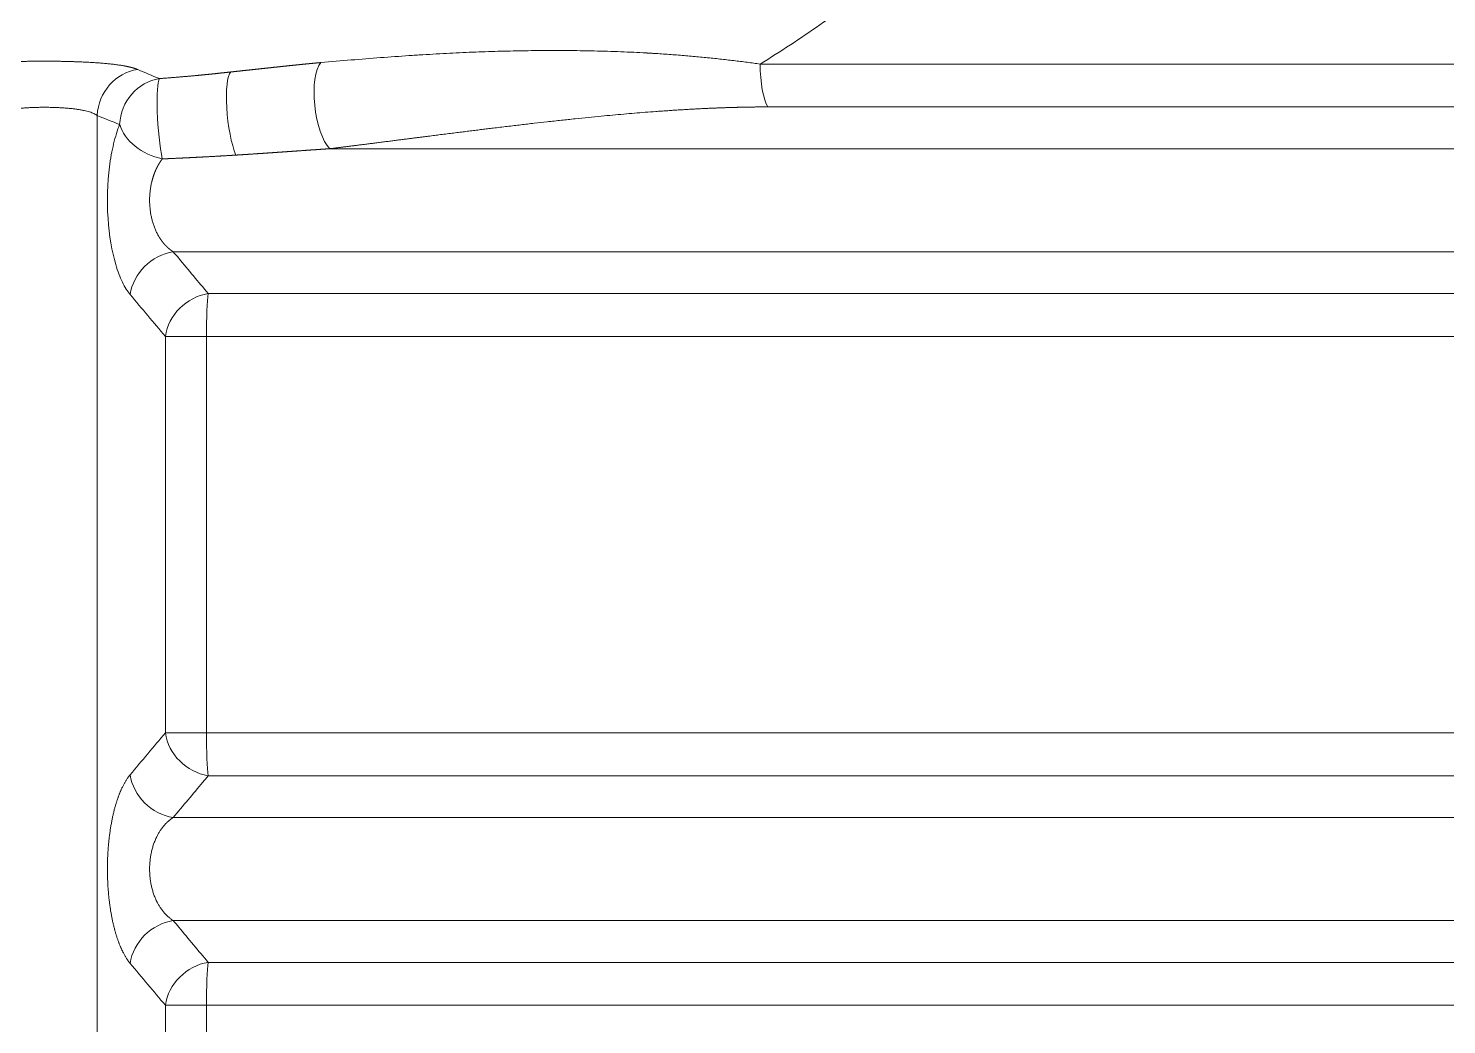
# Model space of a CAD drawing. Header units: millimetres. Extents: x 4664 to 8864, y -38 to 2932.
# Drawn here: x 8249.65 to 8289.19, y 1728.49 to 1756.27 of the extents above; entities that cross this region are included whole.
import ezdxf

# ---------------------------------------------------------------- set-up
doc = ezdxf.new("R2010")
doc.units = ezdxf.units.MM

msp = doc.modelspace()

# ---------------------------------------------------------------- linework, layer by layer
at = {"lineweight": 5}
for p, q in [((8307.049, 1755.274), (8270.05, 1755.274)), ((8270.267, 1754.08), (8306.637, 1754.08)), ((8251.568, 1724.447), (8251.568, 1753.84)), ((8258.049, 1752.914), (8309.972, 1752.914)), ((8253.688, 1750.041), (8309.972, 1750.041)), ((8306.637, 1748.876), (8254.662, 1748.876)), ((8253.468, 1747.682), (8307.049, 1747.682)), ((8253.468, 1747.682), (8253.468, 1736.626)), ((8254.613, 1736.626), (8254.613, 1747.682)), ((8253.468, 1736.626), (8307.049, 1736.626)), ((8254.662, 1735.431), (8306.637, 1735.431)), ((8253.688, 1734.266), (8309.972, 1734.266)), ((8253.688, 1731.393), (8309.972, 1731.393)), ((8306.637, 1730.228), (8254.662, 1730.228)), ((8307.049, 1729.033), (8253.468, 1729.033)), ((8253.468, 1729.033), (8253.468, 1727.335)), ((8254.613, 1727.335), (8254.613, 1729.033))]:
    msp.add_line(p, q, dxfattribs=at)
at = {"lineweight": 5, "extrusion": (0, 0, -1)}
for centre, major_axis, ratio, start_param, end_param in [((8258.105, 1754.109), (0.16, -1.296), 0.35862, 0.444825, 2.811339), ((8270.414, 1755.274), (0, 1.306), 0.278426, 3.557424, 4.712389), ((8252.795, 1753.84), (0.494, 1.209), 0.930648, 4.348997, 5.788724), ((8253.421, 1753.59), (0.477, 1.216), 0.931354, 4.362239, 5.786054), ((8253.421, 1753.59), (-0.095, 1.302), 0.121176, 3.893779, 6.107343), ((8255.488, 1753.784), (0.148, -1.298), 0.217615, 0.656995, 2.962729), ((8270.221, 1788.775), (44.076, 0), 0.874817, 1.992175, 2.007773), ((8253.421, 1753.59), (1.212, -0.485), 0.714518, 1.322736, 2.630801), ((8253.714, 1748.847), (1, 0.84), 0.87029, 3.909181, 5.323172), ((8254.695, 1747.682), (0.997, 0.843), 0.871092, 3.911974, 5.320246), ((8254.695, 1747.682), (0, 1.306), 0.063029, 4.712389, 5.867354), ((8254.695, 1736.626), (-0.997, 0.843), 0.871092, 4.104532, 5.512804), ((8254.695, 1736.626), (0, 1.306), 0.063029, 3.557424, 4.712389), ((8253.714, 1735.46), (-1, 0.84), 0.87029, 4.101606, 5.515597), ((8253.714, 1730.198), (-1, -0.84), 0.87029, 0.767588, 2.18158), ((8254.695, 1729.033), (-0.997, -0.843), 0.871092, 0.770381, 2.178653), ((8254.695, 1729.033), (0, 1.306), 0.063029, 4.712389, 5.867354)]:
    msp.add_ellipse(centre, major_axis=major_axis, ratio=ratio, start_param=start_param, end_param=end_param, dxfattribs=at)
at = {"lineweight": 5}
for points, degree, knots in [([(8270.05, 1755.274), (8270.617, 1755.626), (8271.173, 1755.991), (8272.264, 1756.748), (8272.8, 1757.141), (8273.85, 1757.953), (8274.365, 1758.373), (8275.122, 1759.023), (8275.372, 1759.243), (8275.742, 1759.578), (8275.927, 1759.747), (8276.141, 1759.947), (8276.247, 1760.047), (8276.3, 1760.097), (8276.326, 1760.122), (8276.34, 1760.135), (8276.346, 1760.141), (8276.35, 1760.144), (8276.351, 1760.146), (8276.352, 1760.147), (8276.353, 1760.147), (8276.353, 1760.147), (8276.833, 1760.604), (8277.301, 1761.072), (8277.984, 1761.791), (8278.208, 1762.033), (8278.54, 1762.401), (8278.705, 1762.586), (8278.895, 1762.803), (8278.99, 1762.913), (8279.037, 1762.967), (8279.061, 1762.995), (8279.073, 1763.008), (8279.079, 1763.015), (8279.082, 1763.019), (8279.083, 1763.02), (8279.084, 1763.021), (8279.084, 1763.022), (8279.084, 1763.022), (8279.084, 1763.022), (8279.521, 1763.531), (8279.944, 1764.049), (8280.761, 1765.105), (8281.156, 1765.642), (8281.536, 1766.189)], 3, [0, 0, 0, 0, 0.125, 0.125, 0.25, 0.25, 0.375, 0.375, 0.4375, 0.4375, 0.46875, 0.484375, 0.492188, 0.496094, 0.498047, 0.499023, 0.499512, 0.499756, 0.499878, 0.499939, 0.499939, 0.5, 0.5, 0.625, 0.625, 0.6875, 0.6875, 0.71875, 0.734375, 0.742188, 0.746094, 0.748047, 0.749023, 0.749512, 0.749756, 0.749878, 0.749939, 0.749969, 0.749969, 0.75, 0.75, 0.875, 0.875, 1, 1, 1, 1]), ([(8270.05, 1755.274), (8269.931, 1755.291), (8269.688, 1755.325), (8269.314, 1755.372), (8268.93, 1755.416), (8268.537, 1755.457), (8268.135, 1755.495), (8267.724, 1755.529), (8267.444, 1755.549), (8267.232, 1755.563), (8267.125, 1755.57), (8267, 1755.577), (8266.937, 1755.581), (8266.906, 1755.583), (8266.89, 1755.584), (8266.882, 1755.584), (8266.878, 1755.584), (8266.876, 1755.585), (8266.875, 1755.585), (8266.875, 1755.585), (8266.874, 1755.585), (8266.874, 1755.585), (8266.874, 1755.585), (8266.874, 1755.585), (8266.874, 1755.585), (8266.644, 1755.598), (8266.407, 1755.609), (8266.044, 1755.623), (8265.921, 1755.627), (8265.673, 1755.635), (8265.423, 1755.642), (8265.038, 1755.649), (8264.644, 1755.653), (8264.376, 1755.654), (8264.173, 1755.653), (8264.07, 1755.653), (8263.95, 1755.652), (8263.89, 1755.652), (8263.86, 1755.651), (8263.844, 1755.651), (8263.837, 1755.651), (8263.833, 1755.651), (8263.831, 1755.651), (8263.83, 1755.651), (8263.83, 1755.651), (8263.829, 1755.651), (8263.829, 1755.651), (8263.829, 1755.651), (8263.829, 1755.651), (8263.829, 1755.651), (8263.611, 1755.649), (8263.389, 1755.646), (8262.938, 1755.636), (8262.708, 1755.63), (8262.358, 1755.618), (8262.24, 1755.614), (8262.002, 1755.605), (8261.882, 1755.6), (8261.519, 1755.583), (8261.272, 1755.571), (8260.896, 1755.549), (8260.769, 1755.542), (8260.578, 1755.53), (8260.514, 1755.526), (8260.385, 1755.518), (8260.321, 1755.514), (8259.997, 1755.492), (8259.734, 1755.474), (8259.198, 1755.434), (8258.926, 1755.412), (8258.372, 1755.366), (8258.09, 1755.342), (8257.803, 1755.317)], 3, [0, 0, 0, 0, 0.03125, 0.0625, 0.09375, 0.125, 0.15625, 0.1875, 0.21875, 0.21875, 0.234375, 0.242188, 0.246094, 0.248047, 0.249023, 0.249512, 0.249756, 0.249878, 0.249939, 0.249969, 0.249985, 0.249992, 0.249996, 0.249996, 0.25, 0.25, 0.3125, 0.3125, 0.34375, 0.34375, 0.375, 0.40625, 0.4375, 0.46875, 0.46875, 0.484375, 0.492188, 0.496094, 0.498047, 0.499023, 0.499512, 0.499756, 0.499878, 0.499939, 0.499969, 0.499985, 0.499992, 0.499996, 0.499996, 0.5, 0.5, 0.5625, 0.5625, 0.625, 0.625, 0.65625, 0.65625, 0.6875, 0.6875, 0.75, 0.75, 0.78125, 0.78125, 0.796875, 0.796875, 0.8125, 0.8125, 0.875, 0.875, 0.9375, 0.9375, 1, 1, 1, 1]), ([(8252.696, 1755.122), (8252.695, 1755.123), (8252.694, 1755.124), (8252.691, 1755.125), (8252.688, 1755.126), (8252.686, 1755.127), (8252.683, 1755.128), (8252.68, 1755.129), (8252.677, 1755.13), (8252.674, 1755.132), (8252.671, 1755.133), (8252.669, 1755.134), (8252.666, 1755.135), (8252.663, 1755.136), (8252.66, 1755.137), (8252.657, 1755.138), (8252.654, 1755.139), (8252.651, 1755.14), (8252.648, 1755.141), (8252.645, 1755.143), (8252.642, 1755.144), (8252.639, 1755.145), (8252.636, 1755.146), (8252.633, 1755.147), (8252.63, 1755.148), (8252.627, 1755.149), (8252.623, 1755.15), (8252.62, 1755.151), (8252.617, 1755.152), (8252.614, 1755.153), (8252.611, 1755.154), (8252.607, 1755.155), (8252.604, 1755.156), (8252.601, 1755.157), (8252.597, 1755.158), (8252.594, 1755.159), (8252.591, 1755.161), (8252.587, 1755.162), (8252.584, 1755.163), (8252.581, 1755.164), (8252.577, 1755.165), (8252.574, 1755.166), (8252.57, 1755.167), (8252.567, 1755.168), (8252.563, 1755.169), (8252.56, 1755.17), (8252.556, 1755.171), (8252.553, 1755.172), (8252.549, 1755.173), (8252.546, 1755.174), (8252.542, 1755.175), (8252.538, 1755.176), (8252.535, 1755.177), (8252.531, 1755.178), (8252.527, 1755.179), (8252.524, 1755.18), (8252.52, 1755.181), (8252.516, 1755.182), (8252.512, 1755.183), (8252.509, 1755.183), (8252.505, 1755.184), (8252.501, 1755.185), (8252.497, 1755.186), (8252.493, 1755.187), (8252.49, 1755.188), (8252.486, 1755.189), (8252.482, 1755.19), (8252.478, 1755.191), (8252.474, 1755.192), (8252.47, 1755.193), (8252.466, 1755.194), (8252.462, 1755.195), (8252.458, 1755.196), (8252.454, 1755.197), (8252.45, 1755.198), (8252.446, 1755.199), (8252.442, 1755.199), (8252.437, 1755.2), (8252.433, 1755.201), (8252.429, 1755.202), (8252.425, 1755.203), (8252.421, 1755.204), (8252.416, 1755.205), (8252.412, 1755.206), (8252.408, 1755.207), (8252.404, 1755.208), (8252.399, 1755.209), (8252.395, 1755.209), (8252.391, 1755.21), (8252.386, 1755.211), (8252.382, 1755.212), (8252.378, 1755.213), (8252.373, 1755.214), (8252.369, 1755.215), (8252.364, 1755.216), (8252.36, 1755.216), (8252.355, 1755.217), (8252.351, 1755.218), (8252.346, 1755.219), (8252.342, 1755.22), (8252.337, 1755.221), (8252.333, 1755.222), (8252.328, 1755.222), (8252.323, 1755.223), (8252.319, 1755.224), (8252.314, 1755.225), (8252.309, 1755.226), (8252.305, 1755.227), (8252.268, 1755.233), (8252.196, 1755.245), (8252.082, 1755.261), (8251.962, 1755.275), (8251.834, 1755.288), (8251.699, 1755.3), (8251.557, 1755.311), (8251.41, 1755.321), (8251.258, 1755.329), (8251.101, 1755.336), (8250.959, 1755.341), (8250.836, 1755.345), (8250.732, 1755.348), (8250.627, 1755.35), (8250.522, 1755.352), (8250.416, 1755.354), (8250.309, 1755.355), (8250.202, 1755.355), (8250.113, 1755.355), (8250.044, 1755.355), (8249.994, 1755.355), (8249.943, 1755.355), (8249.893, 1755.355), (8249.844, 1755.354), (8249.794, 1755.354), (8249.744, 1755.353), (8249.694, 1755.352), (8249.645, 1755.352), (8249.595, 1755.351), (8249.546, 1755.35), (8249.496, 1755.349), (8249.447, 1755.347), (8249.398, 1755.346), (8249.349, 1755.345), (8249.3, 1755.343), (8249.228, 1755.341), (8249.134, 1755.337), (8249.019, 1755.333), (8248.908, 1755.327), (8248.799, 1755.322), (8248.693, 1755.315), (8248.59, 1755.308), (8248.51, 1755.302), (8248.45, 1755.297), (8248.411, 1755.293), (8248.372, 1755.289), (8248.333, 1755.286), (8248.295, 1755.282), (8248.258, 1755.278), (8248.222, 1755.274), (8248.186, 1755.27), (8248.15, 1755.266), (8248.116, 1755.261), (8248.081, 1755.257), (8248.048, 1755.252), (8248.015, 1755.247), (8247.983, 1755.243), (8247.951, 1755.238), (8247.92, 1755.232), (8247.897, 1755.228), (8247.881, 1755.226), (8247.873, 1755.224), (8247.864, 1755.223), (8247.856, 1755.221), (8247.847, 1755.219), (8247.839, 1755.218), (8247.831, 1755.216), (8247.823, 1755.215), (8247.814, 1755.213), (8247.806, 1755.211), (8247.798, 1755.21), (8247.79, 1755.208), (8247.783, 1755.207), (8247.775, 1755.205), (8247.767, 1755.203), (8247.759, 1755.202), (8247.752, 1755.2), (8247.744, 1755.198), (8247.737, 1755.196), (8247.729, 1755.195), (8247.722, 1755.193), (8247.715, 1755.191), (8247.707, 1755.19), (8247.7, 1755.188), (8247.693, 1755.186), (8247.686, 1755.184), (8247.679, 1755.183), (8247.672, 1755.181), (8247.665, 1755.179), (8247.658, 1755.177), (8247.652, 1755.175), (8247.645, 1755.174), (8247.639, 1755.172), (8247.632, 1755.17), (8247.626, 1755.168), (8247.619, 1755.166), (8247.613, 1755.164), (8247.607, 1755.162), (8247.6, 1755.16), (8247.594, 1755.159), (8247.588, 1755.157), (8247.582, 1755.155), (8247.576, 1755.153), (8247.57, 1755.151), (8247.565, 1755.149), (8247.559, 1755.147), (8247.553, 1755.145), (8247.548, 1755.143), (8247.542, 1755.141), (8247.537, 1755.139), (8247.531, 1755.137), (8247.526, 1755.135), (8247.52, 1755.133), (8247.515, 1755.131), (8247.51, 1755.129), (8247.505, 1755.127), (8247.5, 1755.125), (8247.497, 1755.123), (8247.495, 1755.122)], 3, [0, 0, 0, 0, 0.001188, 0.002374, 0.003561, 0.004746, 0.005931, 0.007116, 0.0083, 0.009483, 0.010666, 0.011848, 0.01303, 0.014211, 0.015391, 0.016571, 0.017751, 0.01893, 0.020108, 0.021286, 0.022464, 0.023641, 0.024817, 0.025994, 0.027169, 0.028345, 0.029519, 0.030694, 0.031868, 0.033041, 0.034214, 0.035387, 0.03656, 0.037732, 0.038903, 0.040075, 0.041246, 0.042416, 0.043587, 0.044757, 0.045927, 0.047096, 0.048265, 0.049434, 0.050603, 0.051771, 0.052939, 0.054107, 0.055274, 0.056442, 0.057609, 0.058776, 0.059943, 0.061109, 0.062276, 0.063442, 0.064608, 0.065774, 0.06694, 0.068105, 0.069271, 0.070436, 0.071601, 0.072767, 0.073932, 0.075097, 0.076261, 0.077426, 0.078591, 0.079756, 0.080921, 0.082085, 0.08325, 0.084415, 0.085579, 0.086744, 0.087909, 0.089073, 0.090238, 0.091403, 0.092568, 0.093733, 0.094898, 0.096063, 0.097228, 0.098393, 0.099558, 0.100724, 0.101889, 0.103055, 0.104221, 0.105387, 0.106553, 0.107719, 0.108886, 0.110053, 0.111219, 0.112387, 0.113554, 0.114721, 0.115889, 0.117057, 0.118225, 0.119394, 0.120563, 0.121732, 0.122901, 0.124071, 0.125241, 0.150482, 0.175511, 0.20042, 0.225306, 0.250265, 0.275471, 0.300471, 0.32537, 0.35027, 0.375276, 0.391019, 0.406675, 0.422272, 0.437834, 0.45339, 0.468966, 0.484588, 0.500283, 0.507584, 0.514876, 0.522162, 0.529445, 0.536727, 0.544011, 0.5513, 0.558597, 0.565904, 0.573225, 0.580561, 0.587917, 0.595294, 0.602695, 0.610124, 0.617582, 0.625071, 0.643141, 0.661082, 0.678932, 0.696727, 0.714507, 0.732309, 0.750171, 0.757518, 0.764853, 0.772179, 0.779498, 0.786812, 0.794124, 0.801437, 0.808752, 0.816072, 0.8234, 0.830737, 0.838088, 0.845452, 0.852834, 0.860236, 0.867659, 0.875107, 0.877259, 0.87941, 0.88156, 0.883709, 0.885857, 0.888004, 0.890151, 0.892297, 0.894443, 0.896588, 0.898732, 0.900876, 0.90302, 0.905163, 0.907306, 0.909449, 0.911592, 0.913735, 0.915877, 0.91802, 0.920162, 0.922305, 0.924448, 0.926591, 0.928735, 0.930879, 0.933023, 0.935168, 0.937313, 0.939459, 0.941605, 0.943752, 0.9459, 0.948049, 0.950199, 0.952349, 0.9545, 0.956653, 0.958806, 0.960961, 0.963117, 0.965274, 0.967432, 0.969592, 0.971753, 0.973916, 0.97608, 0.978245, 0.980413, 0.982582, 0.984752, 0.986925, 0.989099, 0.991275, 0.993453, 0.995633, 0.997816, 1, 1, 1, 1]), ([(8257.803, 1755.317), (8257.798, 1755.316), (8257.787, 1755.315), (8257.771, 1755.314), (8257.755, 1755.312), (8257.739, 1755.311), (8257.723, 1755.309), (8257.707, 1755.308), (8257.691, 1755.306), (8257.675, 1755.305), (8257.659, 1755.304), (8257.643, 1755.302), (8257.627, 1755.301), (8257.611, 1755.299), (8257.595, 1755.298), (8257.578, 1755.296), (8257.562, 1755.294), (8257.546, 1755.293), (8257.53, 1755.291), (8257.514, 1755.29), (8257.497, 1755.288), (8257.481, 1755.287), (8257.465, 1755.285), (8257.448, 1755.284), (8257.432, 1755.282), (8257.416, 1755.28), (8257.399, 1755.279), (8257.383, 1755.277), (8257.367, 1755.275), (8257.35, 1755.274), (8257.334, 1755.272), (8257.317, 1755.271), (8257.301, 1755.269), (8257.284, 1755.267), (8257.268, 1755.266), (8257.251, 1755.264), (8257.235, 1755.262), (8257.218, 1755.261), (8257.202, 1755.259), (8257.185, 1755.257), (8257.169, 1755.256), (8257.152, 1755.254), (8257.135, 1755.252), (8257.119, 1755.25), (8257.102, 1755.249), (8257.085, 1755.247), (8257.069, 1755.245), (8257.052, 1755.244), (8257.035, 1755.242), (8257.019, 1755.24), (8257.002, 1755.238), (8256.985, 1755.237), (8256.968, 1755.235), (8256.951, 1755.233), (8256.935, 1755.231), (8256.918, 1755.23), (8256.901, 1755.228), (8256.884, 1755.226), (8256.867, 1755.224), (8256.85, 1755.222), (8256.833, 1755.221), (8256.816, 1755.219), (8256.799, 1755.217), (8256.782, 1755.215), (8256.765, 1755.213), (8256.748, 1755.212), (8256.731, 1755.21), (8256.714, 1755.208), (8256.697, 1755.206), (8256.68, 1755.204), (8256.663, 1755.202), (8256.646, 1755.201), (8256.629, 1755.199), (8256.612, 1755.197), (8256.594, 1755.195), (8256.577, 1755.193), (8256.56, 1755.191), (8256.543, 1755.189), (8256.526, 1755.188), (8256.508, 1755.186), (8256.491, 1755.184), (8256.474, 1755.182), (8256.456, 1755.18), (8256.439, 1755.178), (8256.422, 1755.176), (8256.404, 1755.174), (8256.387, 1755.173), (8256.369, 1755.171), (8256.352, 1755.169), (8256.335, 1755.167), (8256.317, 1755.165), (8256.3, 1755.163), (8256.282, 1755.161), (8256.265, 1755.159), (8256.247, 1755.157), (8256.23, 1755.156), (8256.212, 1755.154), (8256.194, 1755.152), (8256.177, 1755.15), (8256.159, 1755.148), (8256.142, 1755.146), (8256.124, 1755.144), (8256.106, 1755.142), (8256.089, 1755.14), (8256.071, 1755.138), (8256.053, 1755.136), (8256.035, 1755.134), (8256.018, 1755.133), (8256, 1755.131), (8255.982, 1755.129), (8255.964, 1755.127), (8255.946, 1755.125), (8255.929, 1755.123), (8255.911, 1755.121), (8255.893, 1755.119), (8255.875, 1755.117), (8255.857, 1755.115), (8255.839, 1755.113), (8255.821, 1755.111), (8255.803, 1755.109), (8255.785, 1755.107), (8255.767, 1755.105), (8255.749, 1755.104), (8255.731, 1755.102), (8255.713, 1755.1), (8255.695, 1755.098), (8255.677, 1755.096), (8255.659, 1755.094), (8255.64, 1755.092), (8255.622, 1755.09), (8255.604, 1755.088), (8255.586, 1755.086), (8255.568, 1755.084), (8255.549, 1755.082), (8255.531, 1755.08), (8255.513, 1755.078), (8255.495, 1755.076), (8255.476, 1755.074), (8255.458, 1755.073), (8255.44, 1755.071), (8255.421, 1755.069), (8255.403, 1755.067), (8255.384, 1755.065), (8255.366, 1755.063), (8255.348, 1755.061), (8255.329, 1755.059), (8255.311, 1755.057), (8255.298, 1755.056), (8255.292, 1755.055)], 3, [0, 0, 0, 0, 0.006599, 0.013201, 0.019807, 0.026414, 0.033025, 0.039639, 0.046256, 0.052876, 0.059498, 0.066124, 0.072752, 0.079384, 0.086019, 0.092656, 0.099297, 0.105941, 0.112588, 0.119238, 0.125891, 0.132547, 0.139206, 0.145868, 0.152534, 0.159202, 0.165874, 0.172549, 0.179227, 0.185909, 0.192593, 0.199281, 0.205972, 0.212666, 0.219364, 0.226064, 0.232768, 0.239476, 0.246186, 0.2529, 0.259618, 0.266338, 0.273062, 0.27979, 0.28652, 0.293255, 0.299992, 0.306733, 0.313477, 0.320225, 0.326976, 0.333731, 0.340489, 0.347251, 0.354016, 0.360785, 0.367557, 0.374333, 0.381112, 0.387895, 0.394681, 0.401471, 0.408264, 0.415062, 0.421862, 0.428667, 0.435475, 0.442286, 0.449102, 0.455921, 0.462743, 0.469569, 0.4764, 0.483233, 0.490071, 0.496912, 0.503757, 0.510605, 0.517458, 0.524314, 0.531174, 0.538038, 0.544906, 0.551777, 0.558652, 0.565532, 0.572415, 0.579302, 0.586192, 0.593087, 0.599985, 0.606888, 0.613794, 0.620705, 0.627619, 0.634537, 0.641459, 0.648385, 0.655316, 0.66225, 0.669188, 0.67613, 0.683076, 0.690027, 0.696981, 0.703939, 0.710902, 0.717868, 0.724839, 0.731814, 0.738792, 0.745775, 0.752763, 0.759754, 0.766749, 0.773749, 0.780753, 0.787761, 0.794773, 0.801789, 0.80881, 0.815835, 0.822864, 0.829897, 0.836935, 0.843976, 0.851023, 0.858073, 0.865128, 0.872187, 0.87925, 0.886318, 0.89339, 0.900467, 0.907547, 0.914633, 0.921722, 0.928816, 0.935915, 0.943017, 0.950125, 0.957236, 0.964352, 0.971473, 0.978598, 0.985727, 0.992861, 1, 1, 1, 1]), ([(8255.292, 1755.055), (8255.286, 1755.054), (8255.273, 1755.053), (8255.254, 1755.051), (8255.235, 1755.049), (8255.216, 1755.047), (8255.197, 1755.045), (8255.178, 1755.042), (8255.159, 1755.04), (8255.14, 1755.038), (8255.121, 1755.036), (8255.102, 1755.034), (8255.083, 1755.032), (8255.064, 1755.03), (8255.045, 1755.028), (8255.025, 1755.026), (8255.006, 1755.024), (8254.987, 1755.022), (8254.968, 1755.02), (8254.948, 1755.018), (8254.929, 1755.016), (8254.91, 1755.014), (8254.89, 1755.011), (8254.871, 1755.009), (8254.852, 1755.007), (8254.832, 1755.005), (8254.813, 1755.003), (8254.793, 1755.001), (8254.774, 1754.999), (8254.754, 1754.997), (8254.735, 1754.995), (8254.715, 1754.993), (8254.696, 1754.991), (8254.676, 1754.989), (8254.657, 1754.988), (8254.637, 1754.986), (8254.617, 1754.984), (8254.598, 1754.982), (8254.578, 1754.98), (8254.558, 1754.978), (8254.539, 1754.976), (8254.519, 1754.974), (8254.499, 1754.972), (8254.479, 1754.97), (8254.46, 1754.968), (8254.44, 1754.966), (8254.42, 1754.964), (8254.4, 1754.962), (8254.38, 1754.961), (8254.36, 1754.959), (8254.34, 1754.957), (8254.32, 1754.955), (8254.294, 1754.952), (8254.26, 1754.949), (8254.219, 1754.946), (8254.179, 1754.942), (8254.138, 1754.938), (8254.097, 1754.935), (8254.056, 1754.931), (8254.015, 1754.927), (8253.974, 1754.924), (8253.932, 1754.92), (8253.891, 1754.917), (8253.849, 1754.913), (8253.808, 1754.91), (8253.766, 1754.906), (8253.724, 1754.903), (8253.682, 1754.899), (8253.64, 1754.896), (8253.598, 1754.893), (8253.556, 1754.889), (8253.513, 1754.886), (8253.471, 1754.883), (8253.428, 1754.88), (8253.385, 1754.877), (8253.343, 1754.873), (8253.314, 1754.871), (8253.3, 1754.87)], 3, [0, 0, 0, 0, 0.009611, 0.019231, 0.028858, 0.038493, 0.048136, 0.057787, 0.067445, 0.077112, 0.086786, 0.096469, 0.106159, 0.115857, 0.125564, 0.135278, 0.145, 0.15473, 0.164469, 0.174215, 0.183969, 0.193732, 0.203502, 0.213281, 0.223068, 0.232862, 0.242665, 0.252476, 0.262295, 0.272123, 0.281958, 0.291802, 0.301654, 0.311514, 0.321382, 0.331258, 0.341143, 0.351036, 0.360937, 0.370847, 0.380764, 0.39069, 0.400625, 0.410567, 0.420518, 0.430478, 0.440445, 0.450421, 0.460406, 0.470399, 0.4804, 0.490409, 0.500427, 0.520722, 0.541061, 0.561446, 0.581874, 0.602348, 0.622867, 0.643431, 0.66404, 0.684694, 0.705394, 0.726139, 0.74693, 0.767766, 0.788648, 0.809576, 0.83055, 0.851569, 0.872635, 0.893747, 0.914905, 0.936109, 0.957359, 0.978656, 1, 1, 1, 1]), ([(8248.623, 1753.84), (8248.649, 1753.859), (8248.679, 1753.877), (8248.733, 1753.902), (8248.772, 1753.918), (8248.837, 1753.941), (8248.91, 1753.961), (8248.989, 1753.98), (8249.076, 1753.997), (8249.17, 1754.012), (8249.269, 1754.026), (8249.375, 1754.037), (8249.485, 1754.047), (8249.601, 1754.055), (8249.72, 1754.062), (8249.842, 1754.066), (8249.926, 1754.068), (8249.989, 1754.069), (8250.02, 1754.069), (8250.058, 1754.069), (8250.076, 1754.069), (8250.085, 1754.069), (8250.09, 1754.069), (8250.092, 1754.069), (8250.094, 1754.069), (8250.094, 1754.069), (8250.094, 1754.069), (8250.095, 1754.069), (8250.095, 1754.069), (8250.095, 1754.069), (8250.095, 1754.069), (8250.095, 1754.069), (8250.095, 1754.069), (8250.095, 1754.069), (8250.096, 1754.069), (8250.096, 1754.069), (8250.096, 1754.069), (8250.096, 1754.069), (8250.096, 1754.069), (8250.097, 1754.069), (8250.099, 1754.069), (8250.104, 1754.069), (8250.113, 1754.069), (8250.132, 1754.069), (8250.169, 1754.069), (8250.2, 1754.069), (8250.264, 1754.068), (8250.347, 1754.066), (8250.47, 1754.062), (8250.589, 1754.055), (8250.705, 1754.047), (8250.815, 1754.038), (8250.921, 1754.026), (8251.021, 1754.012), (8251.114, 1753.997), (8251.201, 1753.98), (8251.281, 1753.961), (8251.354, 1753.941), (8251.42, 1753.918), (8251.458, 1753.902), (8251.512, 1753.877), (8251.543, 1753.859), (8251.568, 1753.84)], 3, [0, 0, 0, 0, 0.0625, 0.0625, 0.09375, 0.125, 0.15625, 0.1875, 0.21875, 0.25, 0.28125, 0.3125, 0.34375, 0.375, 0.40625, 0.4375, 0.46875, 0.46875, 0.484375, 0.492187, 0.496094, 0.498047, 0.499023, 0.499512, 0.499756, 0.499878, 0.499939, 0.499969, 0.499985, 0.499992, 0.499992, 0.5, 0.5, 0.500244, 0.500275, 0.500275, 0.500305, 0.500305, 0.500366, 0.500488, 0.500977, 0.501953, 0.503906, 0.507812, 0.515625, 0.53125, 0.53125, 0.5625, 0.59375, 0.625, 0.65625, 0.6875, 0.71875, 0.75, 0.78125, 0.8125, 0.84375, 0.875, 0.90625, 0.9375, 0.9375, 1, 1, 1, 1]), ([(8258.049, 1752.914), (8258.059, 1752.916), (8258.078, 1752.918), (8258.107, 1752.922), (8258.138, 1752.925), (8258.17, 1752.929), (8258.203, 1752.934), (8258.238, 1752.938), (8258.275, 1752.943), (8258.313, 1752.947), (8258.352, 1752.952), (8258.393, 1752.957), (8258.435, 1752.963), (8258.479, 1752.968), (8258.524, 1752.974), (8258.571, 1752.98), (8258.619, 1752.986), (8258.668, 1752.992), (8258.719, 1752.998), (8258.771, 1753.005), (8258.825, 1753.012), (8258.88, 1753.019), (8258.937, 1753.026), (8258.995, 1753.033), (8259.054, 1753.041), (8259.115, 1753.048), (8259.177, 1753.056), (8259.241, 1753.064), (8259.306, 1753.073), (8259.373, 1753.081), (8259.44, 1753.09), (8259.51, 1753.099), (8259.602, 1753.11), (8259.714, 1753.125), (8259.845, 1753.141), (8259.972, 1753.158), (8260.095, 1753.173), (8260.214, 1753.188), (8260.328, 1753.203), (8260.438, 1753.217), (8260.544, 1753.231), (8260.646, 1753.244), (8260.744, 1753.256), (8260.838, 1753.268), (8260.928, 1753.279), (8261.014, 1753.29), (8261.13, 1753.305), (8261.278, 1753.324), (8261.458, 1753.346), (8261.633, 1753.368), (8261.804, 1753.39), (8261.972, 1753.411), (8262.136, 1753.431), (8262.295, 1753.451), (8262.451, 1753.47), (8262.686, 1753.498), (8262.995, 1753.536), (8263.378, 1753.581), (8263.748, 1753.624), (8264.123, 1753.666), (8264.503, 1753.708), (8264.886, 1753.748), (8265.257, 1753.786), (8265.606, 1753.821), (8265.934, 1753.852), (8266.243, 1753.879), (8266.547, 1753.905), (8266.847, 1753.93), (8267.094, 1753.949), (8267.291, 1753.963), (8267.438, 1753.973), (8267.583, 1753.983), (8267.727, 1753.992), (8267.869, 1754.001), (8268.009, 1754.01), (8268.148, 1754.018), (8268.285, 1754.025), (8268.42, 1754.032), (8268.553, 1754.038), (8268.654, 1754.043), (8268.721, 1754.046), (8268.757, 1754.047), (8268.793, 1754.049), (8268.828, 1754.05), (8268.863, 1754.051), (8268.899, 1754.053), (8268.934, 1754.054), (8268.969, 1754.055), (8269.005, 1754.057), (8269.04, 1754.058), (8269.075, 1754.059), (8269.11, 1754.06), (8269.145, 1754.061), (8269.18, 1754.062), (8269.215, 1754.064), (8269.249, 1754.065), (8269.284, 1754.066), (8269.319, 1754.067), (8269.353, 1754.067), (8269.388, 1754.068), (8269.422, 1754.069), (8269.457, 1754.07), (8269.491, 1754.071), (8269.526, 1754.072), (8269.56, 1754.072), (8269.594, 1754.073), (8269.628, 1754.074), (8269.662, 1754.074), (8269.696, 1754.075), (8269.73, 1754.075), (8269.764, 1754.076), (8269.798, 1754.076), (8269.832, 1754.077), (8269.866, 1754.077), (8269.9, 1754.078), (8269.933, 1754.078), (8269.967, 1754.078), (8270, 1754.079), (8270.034, 1754.079), (8270.067, 1754.079), (8270.101, 1754.079), (8270.134, 1754.079), (8270.167, 1754.08), (8270.201, 1754.08), (8270.234, 1754.08), (8270.256, 1754.08), (8270.267, 1754.08)], 3, [0, 0, 0, 0, 0.002258, 0.004635, 0.007131, 0.009745, 0.012478, 0.01533, 0.0183, 0.021389, 0.024597, 0.027923, 0.031367, 0.03493, 0.038611, 0.04241, 0.046328, 0.050363, 0.054517, 0.058789, 0.063178, 0.067686, 0.072311, 0.077054, 0.081915, 0.086893, 0.091989, 0.097203, 0.102533, 0.107981, 0.113546, 0.119229, 0.125028, 0.136149, 0.146931, 0.157375, 0.167481, 0.177248, 0.186679, 0.195773, 0.20453, 0.212952, 0.221038, 0.228788, 0.236204, 0.243284, 0.250031, 0.265189, 0.280029, 0.294551, 0.308755, 0.322642, 0.336213, 0.349469, 0.362409, 0.375035, 0.407781, 0.439525, 0.470274, 0.500032, 0.53287, 0.564637, 0.595338, 0.62498, 0.650928, 0.676384, 0.701352, 0.725837, 0.749842, 0.761985, 0.773967, 0.78579, 0.797454, 0.808959, 0.820307, 0.831498, 0.842533, 0.853413, 0.864137, 0.874708, 0.877567, 0.880419, 0.883266, 0.886106, 0.88894, 0.891767, 0.894589, 0.897405, 0.900214, 0.903017, 0.905814, 0.908606, 0.911391, 0.91417, 0.916942, 0.919709, 0.92247, 0.925225, 0.927974, 0.930717, 0.933454, 0.936186, 0.938911, 0.94163, 0.944344, 0.947051, 0.949753, 0.952449, 0.955139, 0.957824, 0.960502, 0.963175, 0.965842, 0.968504, 0.971159, 0.973809, 0.976454, 0.979092, 0.981725, 0.984353, 0.986975, 0.989591, 0.992201, 0.994806, 0.997406, 1, 1, 1, 1]), ([(8252.193, 1753.59), (8252.13, 1753.431), (8252.074, 1753.252), (8251.978, 1752.856), (8251.938, 1752.638), (8251.852, 1751.957), (8251.837, 1751.452), (8251.9, 1750.497), (8251.976, 1750.049), (8252.138, 1749.501), (8252.201, 1749.335), (8252.336, 1749.055), (8252.409, 1748.939), (8252.486, 1748.847)], 3, [0, 0, 0, 0, 0.125, 0.125, 0.25, 0.25, 0.5, 0.5, 0.75, 0.75, 0.875, 0.875, 1, 1, 1, 1]), ([(8255.433, 1752.737), (8255.441, 1752.738), (8255.457, 1752.739), (8255.482, 1752.74), (8255.507, 1752.742), (8255.531, 1752.743), (8255.556, 1752.745), (8255.58, 1752.746), (8255.605, 1752.748), (8255.629, 1752.749), (8255.654, 1752.751), (8255.678, 1752.753), (8255.703, 1752.754), (8255.728, 1752.756), (8255.752, 1752.757), (8255.777, 1752.759), (8255.801, 1752.761), (8255.826, 1752.762), (8255.85, 1752.764), (8255.875, 1752.765), (8255.899, 1752.767), (8255.924, 1752.769), (8255.948, 1752.77), (8255.973, 1752.772), (8255.998, 1752.774), (8256.022, 1752.775), (8256.047, 1752.777), (8256.071, 1752.778), (8256.096, 1752.78), (8256.12, 1752.782), (8256.145, 1752.783), (8256.169, 1752.785), (8256.194, 1752.787), (8256.218, 1752.788), (8256.243, 1752.79), (8256.267, 1752.792), (8256.292, 1752.793), (8256.316, 1752.795), (8256.341, 1752.797), (8256.365, 1752.798), (8256.39, 1752.8), (8256.414, 1752.802), (8256.439, 1752.803), (8256.463, 1752.805), (8256.488, 1752.807), (8256.512, 1752.808), (8256.537, 1752.81), (8256.561, 1752.812), (8256.586, 1752.813), (8256.61, 1752.815), (8256.635, 1752.817), (8256.659, 1752.819), (8256.684, 1752.82), (8256.708, 1752.822), (8256.733, 1752.824), (8256.757, 1752.825), (8256.781, 1752.827), (8256.806, 1752.829), (8256.83, 1752.83), (8256.855, 1752.832), (8256.879, 1752.834), (8256.904, 1752.835), (8256.928, 1752.837), (8256.953, 1752.839), (8256.977, 1752.841), (8257.001, 1752.842), (8257.026, 1752.844), (8257.05, 1752.846), (8257.075, 1752.847), (8257.099, 1752.849), (8257.124, 1752.851), (8257.148, 1752.853), (8257.172, 1752.854), (8257.197, 1752.856), (8257.221, 1752.858), (8257.246, 1752.859), (8257.27, 1752.861), (8257.294, 1752.863), (8257.319, 1752.864), (8257.343, 1752.866), (8257.368, 1752.868), (8257.392, 1752.87), (8257.416, 1752.871), (8257.441, 1752.873), (8257.465, 1752.875), (8257.49, 1752.876), (8257.514, 1752.878), (8257.538, 1752.88), (8257.563, 1752.881), (8257.587, 1752.883), (8257.611, 1752.885), (8257.636, 1752.886), (8257.66, 1752.888), (8257.684, 1752.89), (8257.709, 1752.891), (8257.733, 1752.893), (8257.757, 1752.895), (8257.782, 1752.896), (8257.806, 1752.898), (8257.83, 1752.9), (8257.855, 1752.901), (8257.879, 1752.903), (8257.903, 1752.905), (8257.928, 1752.906), (8257.952, 1752.908), (8257.976, 1752.91), (8258.001, 1752.911), (8258.025, 1752.913), (8258.041, 1752.914), (8258.049, 1752.914)], 3, [0, 0, 0, 0, 0.009303, 0.018608, 0.027912, 0.037218, 0.046525, 0.055832, 0.06514, 0.074449, 0.083758, 0.093068, 0.10238, 0.111692, 0.121004, 0.130318, 0.139632, 0.148947, 0.158263, 0.167579, 0.176897, 0.186215, 0.195534, 0.204853, 0.214174, 0.223495, 0.232817, 0.24214, 0.251464, 0.260789, 0.270114, 0.27944, 0.288767, 0.298094, 0.307423, 0.316752, 0.326082, 0.335413, 0.344745, 0.354077, 0.363411, 0.372745, 0.382079, 0.391415, 0.400752, 0.410089, 0.419427, 0.428766, 0.438106, 0.447446, 0.456788, 0.46613, 0.475473, 0.484817, 0.494161, 0.503507, 0.512853, 0.5222, 0.531548, 0.540897, 0.550246, 0.559596, 0.568948, 0.578299, 0.587652, 0.597006, 0.60636, 0.615716, 0.625072, 0.634429, 0.643786, 0.653145, 0.662504, 0.671865, 0.681226, 0.690588, 0.69995, 0.709314, 0.718678, 0.728043, 0.73741, 0.746776, 0.756144, 0.765513, 0.774882, 0.784252, 0.793623, 0.802995, 0.812368, 0.821742, 0.831116, 0.840491, 0.849867, 0.859244, 0.868622, 0.878001, 0.88738, 0.896761, 0.906142, 0.915524, 0.924907, 0.93429, 0.943675, 0.95306, 0.962447, 0.971834, 0.981222, 0.99061, 1, 1, 1, 1]), ([(8253.688, 1750.041), (8253.687, 1750.042), (8253.685, 1750.044), (8253.681, 1750.046), (8253.677, 1750.049), (8253.673, 1750.051), (8253.669, 1750.053), (8253.666, 1750.056), (8253.662, 1750.058), (8253.658, 1750.061), (8253.654, 1750.063), (8253.651, 1750.066), (8253.647, 1750.068), (8253.643, 1750.071), (8253.64, 1750.074), (8253.636, 1750.076), (8253.632, 1750.079), (8253.629, 1750.081), (8253.625, 1750.084), (8253.621, 1750.087), (8253.618, 1750.089), (8253.614, 1750.092), (8253.611, 1750.095), (8253.607, 1750.097), (8253.604, 1750.1), (8253.6, 1750.103), (8253.597, 1750.106), (8253.593, 1750.108), (8253.589, 1750.111), (8253.586, 1750.114), (8253.582, 1750.117), (8253.579, 1750.12), (8253.576, 1750.122), (8253.572, 1750.125), (8253.569, 1750.128), (8253.565, 1750.131), (8253.562, 1750.134), (8253.558, 1750.137), (8253.555, 1750.14), (8253.552, 1750.143), (8253.548, 1750.146), (8253.545, 1750.149), (8253.542, 1750.152), (8253.538, 1750.155), (8253.535, 1750.158), (8253.532, 1750.161), (8253.528, 1750.164), (8253.525, 1750.167), (8253.522, 1750.17), (8253.518, 1750.173), (8253.515, 1750.176), (8253.512, 1750.179), (8253.509, 1750.182), (8253.506, 1750.185), (8253.502, 1750.188), (8253.499, 1750.192), (8253.496, 1750.195), (8253.493, 1750.198), (8253.49, 1750.201), (8253.486, 1750.204), (8253.483, 1750.208), (8253.48, 1750.211), (8253.477, 1750.214), (8253.474, 1750.217), (8253.471, 1750.22), (8253.468, 1750.224), (8253.465, 1750.227), (8253.462, 1750.23), (8253.459, 1750.234), (8253.456, 1750.237), (8253.453, 1750.24), (8253.45, 1750.244), (8253.447, 1750.247), (8253.444, 1750.25), (8253.441, 1750.254), (8253.438, 1750.257), (8253.435, 1750.26), (8253.432, 1750.264), (8253.429, 1750.267), (8253.426, 1750.271), (8253.423, 1750.274), (8253.42, 1750.277), (8253.417, 1750.281), (8253.414, 1750.284), (8253.412, 1750.288), (8253.409, 1750.291), (8253.406, 1750.295), (8253.403, 1750.298), (8253.4, 1750.302), (8253.398, 1750.305), (8253.395, 1750.309), (8253.392, 1750.312), (8253.389, 1750.316), (8253.387, 1750.319), (8253.384, 1750.323), (8253.381, 1750.326), (8253.378, 1750.33), (8253.376, 1750.333), (8253.373, 1750.337), (8253.37, 1750.341), (8253.368, 1750.344), (8253.365, 1750.348), (8253.362, 1750.351), (8253.36, 1750.355), (8253.357, 1750.359), (8253.355, 1750.362), (8253.352, 1750.366), (8253.349, 1750.37), (8253.347, 1750.373), (8253.344, 1750.377), (8253.342, 1750.381), (8253.339, 1750.384), (8253.337, 1750.388), (8253.334, 1750.392), (8253.332, 1750.395), (8253.329, 1750.399), (8253.327, 1750.403), (8253.324, 1750.407), (8253.322, 1750.41), (8253.319, 1750.414), (8253.317, 1750.418), (8253.315, 1750.422), (8253.312, 1750.425), (8253.31, 1750.429), (8253.307, 1750.433), (8253.305, 1750.437), (8253.303, 1750.44), (8253.3, 1750.444), (8253.298, 1750.448), (8253.296, 1750.452), (8253.293, 1750.455), (8253.291, 1750.459), (8253.289, 1750.463), (8253.27, 1750.495), (8253.236, 1750.557), (8253.191, 1750.652), (8253.152, 1750.752), (8253.118, 1750.854), (8253.089, 1750.959), (8253.066, 1751.065), (8253.048, 1751.175), (8253.036, 1751.29), (8253.029, 1751.408), (8253.028, 1751.526), (8253.034, 1751.645), (8253.046, 1751.762), (8253.064, 1751.879), (8253.08, 1751.957), (8253.091, 1752.001), (8253.093, 1752.01), (8253.096, 1752.019), (8253.098, 1752.029), (8253.101, 1752.038), (8253.103, 1752.047), (8253.106, 1752.056), (8253.108, 1752.066), (8253.111, 1752.075), (8253.114, 1752.084), (8253.116, 1752.093), (8253.119, 1752.102), (8253.122, 1752.112), (8253.125, 1752.121), (8253.128, 1752.13), (8253.13, 1752.139), (8253.133, 1752.148), (8253.136, 1752.157), (8253.14, 1752.166), (8253.143, 1752.175), (8253.146, 1752.184), (8253.149, 1752.193), (8253.152, 1752.202), (8253.156, 1752.211), (8253.159, 1752.22), (8253.162, 1752.229), (8253.166, 1752.238), (8253.169, 1752.247), (8253.173, 1752.256), (8253.176, 1752.265), (8253.18, 1752.274), (8253.184, 1752.282), (8253.187, 1752.291), (8253.191, 1752.3), (8253.195, 1752.309), (8253.199, 1752.317), (8253.202, 1752.326), (8253.206, 1752.335), (8253.21, 1752.343), (8253.214, 1752.352), (8253.218, 1752.36), (8253.222, 1752.369), (8253.227, 1752.377), (8253.231, 1752.386), (8253.235, 1752.394), (8253.239, 1752.403), (8253.244, 1752.411), (8253.248, 1752.419), (8253.252, 1752.428), (8253.257, 1752.436), (8253.261, 1752.444), (8253.266, 1752.453), (8253.27, 1752.461), (8253.275, 1752.469), (8253.28, 1752.477), (8253.284, 1752.485), (8253.289, 1752.493), (8253.294, 1752.501), (8253.299, 1752.509), (8253.304, 1752.517), (8253.309, 1752.525), (8253.314, 1752.533), (8253.319, 1752.541), (8253.324, 1752.548), (8253.329, 1752.556), (8253.334, 1752.564), (8253.339, 1752.571), (8253.344, 1752.579), (8253.349, 1752.587), (8253.355, 1752.594), (8253.36, 1752.602), (8253.366, 1752.609), (8253.371, 1752.616), (8253.376, 1752.624), (8253.38, 1752.629), (8253.382, 1752.631)], 3, [0, 0, 0, 0, 0.002134, 0.004264, 0.00639, 0.008513, 0.010632, 0.012747, 0.014858, 0.016966, 0.01907, 0.02117, 0.023266, 0.025359, 0.027448, 0.029533, 0.031614, 0.033692, 0.035766, 0.037836, 0.039903, 0.041965, 0.044025, 0.04608, 0.048132, 0.050179, 0.052224, 0.054264, 0.056301, 0.058334, 0.060363, 0.062389, 0.064411, 0.066429, 0.068444, 0.070455, 0.072462, 0.074465, 0.076465, 0.078461, 0.080453, 0.082442, 0.084427, 0.086408, 0.088386, 0.09036, 0.09233, 0.094297, 0.09626, 0.098219, 0.100175, 0.102126, 0.104075, 0.106019, 0.10796, 0.109897, 0.111831, 0.113761, 0.115687, 0.11761, 0.119529, 0.121444, 0.123356, 0.125264, 0.127168, 0.129069, 0.130966, 0.13286, 0.13475, 0.136636, 0.138519, 0.140398, 0.142273, 0.144145, 0.146013, 0.147877, 0.149738, 0.151596, 0.153449, 0.155299, 0.157146, 0.158989, 0.160828, 0.162664, 0.164496, 0.166325, 0.16815, 0.169971, 0.171789, 0.173603, 0.175414, 0.177221, 0.179024, 0.180824, 0.182621, 0.184414, 0.186203, 0.187989, 0.189771, 0.191549, 0.193325, 0.195096, 0.196864, 0.198629, 0.20039, 0.202147, 0.203901, 0.205651, 0.207398, 0.209142, 0.210881, 0.212618, 0.214351, 0.21608, 0.217806, 0.219528, 0.221247, 0.222962, 0.224674, 0.226383, 0.228088, 0.229789, 0.231487, 0.233182, 0.234873, 0.23656, 0.238244, 0.239925, 0.241602, 0.243276, 0.244947, 0.246614, 0.248277, 0.249937, 0.288194, 0.325493, 0.36189, 0.397448, 0.432233, 0.466318, 0.499781, 0.535351, 0.570803, 0.606242, 0.641777, 0.677514, 0.713558, 0.750009, 0.753051, 0.756099, 0.759155, 0.762217, 0.765286, 0.768362, 0.771445, 0.774535, 0.777632, 0.780736, 0.783848, 0.786967, 0.790093, 0.793226, 0.796367, 0.799515, 0.802671, 0.805834, 0.809005, 0.812183, 0.815369, 0.818563, 0.821765, 0.824974, 0.828192, 0.831417, 0.83465, 0.837891, 0.841141, 0.844398, 0.847664, 0.850937, 0.854219, 0.857509, 0.860808, 0.864115, 0.86743, 0.870754, 0.874086, 0.877427, 0.880776, 0.884134, 0.8875, 0.890875, 0.894259, 0.897652, 0.901053, 0.904463, 0.907882, 0.91131, 0.914747, 0.918193, 0.921648, 0.925112, 0.928584, 0.932067, 0.935558, 0.939058, 0.942568, 0.946087, 0.949615, 0.953152, 0.956699, 0.960255, 0.96382, 0.967395, 0.97098, 0.974574, 0.978177, 0.98179, 0.985413, 0.989045, 0.992687, 0.996339, 1, 1, 1, 1]), ([(8253.382, 1752.631), (8253.39, 1752.631), (8253.407, 1752.632), (8253.432, 1752.633), (8253.458, 1752.634), (8253.483, 1752.635), (8253.508, 1752.636), (8253.533, 1752.637), (8253.558, 1752.638), (8253.583, 1752.639), (8253.608, 1752.64), (8253.633, 1752.641), (8253.658, 1752.643), (8253.683, 1752.644), (8253.708, 1752.645), (8253.732, 1752.646), (8253.757, 1752.647), (8253.782, 1752.648), (8253.807, 1752.649), (8253.832, 1752.65), (8253.856, 1752.651), (8253.881, 1752.652), (8253.906, 1752.654), (8253.931, 1752.655), (8253.955, 1752.656), (8253.98, 1752.657), (8254.004, 1752.658), (8254.029, 1752.659), (8254.053, 1752.661), (8254.078, 1752.662), (8254.102, 1752.663), (8254.127, 1752.664), (8254.151, 1752.665), (8254.176, 1752.667), (8254.2, 1752.668), (8254.225, 1752.669), (8254.249, 1752.67), (8254.273, 1752.671), (8254.297, 1752.673), (8254.322, 1752.674), (8254.346, 1752.675), (8254.37, 1752.676), (8254.394, 1752.678), (8254.419, 1752.679), (8254.443, 1752.68), (8254.467, 1752.681), (8254.491, 1752.683), (8254.515, 1752.684), (8254.539, 1752.685), (8254.563, 1752.686), (8254.587, 1752.688), (8254.611, 1752.689), (8254.635, 1752.69), (8254.659, 1752.692), (8254.683, 1752.693), (8254.706, 1752.694), (8254.73, 1752.696), (8254.754, 1752.697), (8254.778, 1752.698), (8254.802, 1752.7), (8254.825, 1752.701), (8254.849, 1752.702), (8254.873, 1752.704), (8254.896, 1752.705), (8254.92, 1752.706), (8254.943, 1752.708), (8254.967, 1752.709), (8254.991, 1752.71), (8255.014, 1752.712), (8255.038, 1752.713), (8255.061, 1752.714), (8255.084, 1752.716), (8255.108, 1752.717), (8255.131, 1752.719), (8255.155, 1752.72), (8255.178, 1752.721), (8255.201, 1752.723), (8255.224, 1752.724), (8255.248, 1752.726), (8255.271, 1752.727), (8255.294, 1752.728), (8255.317, 1752.73), (8255.34, 1752.731), (8255.364, 1752.733), (8255.387, 1752.734), (8255.41, 1752.736), (8255.425, 1752.737), (8255.433, 1752.737)], 3, [0, 0, 0, 0, 0.012238, 0.024464, 0.036679, 0.048883, 0.061075, 0.073256, 0.085426, 0.097584, 0.109731, 0.121867, 0.133992, 0.146105, 0.158207, 0.170297, 0.182377, 0.194445, 0.206502, 0.218547, 0.230581, 0.242604, 0.254616, 0.266616, 0.278606, 0.290583, 0.30255, 0.314505, 0.326449, 0.338382, 0.350304, 0.362214, 0.374113, 0.386001, 0.397877, 0.409742, 0.421596, 0.433439, 0.445271, 0.457091, 0.4689, 0.480698, 0.492484, 0.504259, 0.516023, 0.527776, 0.539518, 0.551248, 0.562967, 0.574675, 0.586372, 0.598058, 0.609732, 0.621395, 0.633047, 0.644687, 0.656317, 0.667935, 0.679542, 0.691138, 0.702722, 0.714296, 0.725858, 0.737409, 0.748949, 0.760478, 0.771995, 0.783501, 0.794997, 0.80648, 0.817953, 0.829415, 0.840865, 0.852305, 0.863733, 0.87515, 0.886555, 0.89795, 0.909333, 0.920706, 0.932067, 0.943417, 0.954756, 0.966084, 0.9774, 0.988706, 1, 1, 1, 1]), ([(8254.662, 1748.876), (8254.388, 1749.203), (8254.114, 1749.531), (8253.79, 1749.92), (8253.739, 1749.981), (8253.688, 1750.041)], 3, [0, 0, 0, 0, 0.843933, 0.843933, 1, 1, 1, 1]), ([(8252.486, 1735.46), (8252.349, 1735.297), (8252.176, 1734.906), (8252.073, 1734.599), (8251.988, 1734.254), (8251.921, 1733.87), (8251.875, 1733.462), (8251.852, 1733.039), (8251.852, 1732.615), (8251.876, 1732.189), (8251.921, 1731.787), (8251.988, 1731.403), (8252.074, 1731.059), (8252.176, 1730.752), (8252.349, 1730.362), (8252.486, 1730.198)], 2, [0, 0, 0, 0.125, 0.1875, 0.25, 0.3125, 0.375, 0.4375, 0.5, 0.5625, 0.625, 0.6875, 0.75, 0.8125, 0.875, 1, 1, 1]), ([(8253.688, 1734.266), (8253.962, 1734.595), (8254.236, 1734.922), (8254.561, 1735.31), (8254.611, 1735.371), (8254.662, 1735.431)], 3, [0, 0, 0, 0, 0.843933, 0.843933, 1, 1, 1, 1]), ([(8253.688, 1731.393), (8253.663, 1731.408), (8253.639, 1731.425), (8253.591, 1731.461), (8253.568, 1731.48), (8253.524, 1731.519), (8253.481, 1731.56), (8253.421, 1731.627), (8253.365, 1731.698), (8253.314, 1731.772), (8253.283, 1731.823), (8253.262, 1731.862), (8253.251, 1731.882), (8253.239, 1731.905), (8253.233, 1731.917), (8253.23, 1731.922), (8253.229, 1731.925), (8253.228, 1731.927), (8253.228, 1731.927), (8253.227, 1731.928), (8253.227, 1731.928), (8253.227, 1731.928), (8253.227, 1731.928), (8253.227, 1731.928), (8253.227, 1731.928), (8253.211, 1731.962), (8253.18, 1732.031), (8253.139, 1732.138), (8253.105, 1732.249), (8253.077, 1732.362), (8253.056, 1732.478), (8253.04, 1732.595), (8253.034, 1732.673), (8253.031, 1732.732), (8253.03, 1732.762), (8253.029, 1732.796), (8253.029, 1732.813), (8253.029, 1732.821), (8253.029, 1732.825), (8253.029, 1732.828), (8253.029, 1732.829), (8253.029, 1732.908), (8253.033, 1732.986), (8253.045, 1733.103), (8253.056, 1733.181), (8253.077, 1733.296), (8253.105, 1733.41), (8253.139, 1733.52), (8253.166, 1733.592), (8253.188, 1733.644), (8253.199, 1733.67), (8253.213, 1733.7), (8253.22, 1733.715), (8253.223, 1733.722), (8253.225, 1733.726), (8253.226, 1733.728), (8253.226, 1733.729), (8253.227, 1733.729), (8253.227, 1733.729), (8253.227, 1733.73), (8253.227, 1733.73), (8253.227, 1733.73), (8253.227, 1733.73), (8253.24, 1733.756), (8253.268, 1733.809), (8253.314, 1733.886), (8253.365, 1733.96), (8253.42, 1734.031), (8253.48, 1734.098), (8253.523, 1734.139), (8253.568, 1734.179), (8253.591, 1734.198), (8253.639, 1734.233), (8253.663, 1734.25), (8253.688, 1734.266)], 3, [0, 0, 0, 0, 0.03125, 0.03125, 0.0625, 0.0625, 0.09375, 0.125, 0.15625, 0.1875, 0.21875, 0.21875, 0.234375, 0.242187, 0.246094, 0.248047, 0.249023, 0.249512, 0.249756, 0.249878, 0.249939, 0.249969, 0.249985, 0.249985, 0.25, 0.25, 0.28125, 0.3125, 0.34375, 0.375, 0.40625, 0.4375, 0.46875, 0.46875, 0.484375, 0.492187, 0.496094, 0.498047, 0.499023, 0.499023, 0.5, 0.5, 0.5625, 0.5625, 0.59375, 0.625, 0.65625, 0.6875, 0.71875, 0.71875, 0.734375, 0.742188, 0.746094, 0.748047, 0.749023, 0.749512, 0.749756, 0.749878, 0.749939, 0.749969, 0.749985, 0.749985, 0.75, 0.75, 0.78125, 0.8125, 0.84375, 0.875, 0.90625, 0.9375, 0.9375, 0.96875, 0.96875, 1, 1, 1, 1]), ([(8254.662, 1730.228), (8254.388, 1730.554), (8254.114, 1730.882), (8253.79, 1731.271), (8253.739, 1731.332), (8253.688, 1731.393)], 3, [0, 0, 0, 0, 0.843933, 0.843933, 1, 1, 1, 1])]:
    msp.add_open_spline(points, degree=degree, knots=knots, dxfattribs=at)
for points in [[(8253.3, 1754.87), (8253.098, 1754.953), (8252.897, 1755.037), (8252.696, 1755.122)], [(8252.486, 1748.847), (8252.813, 1748.457), (8253.141, 1748.069), (8253.468, 1747.682)], [(8253.468, 1736.626), (8253.141, 1736.238), (8252.813, 1735.85), (8252.486, 1735.46)], [(8252.486, 1730.198), (8252.813, 1729.809), (8253.141, 1729.42), (8253.468, 1729.033)]]:
    msp.add_open_spline(points, degree=3, dxfattribs=at)

doc.saveas('drawing.dxf')
